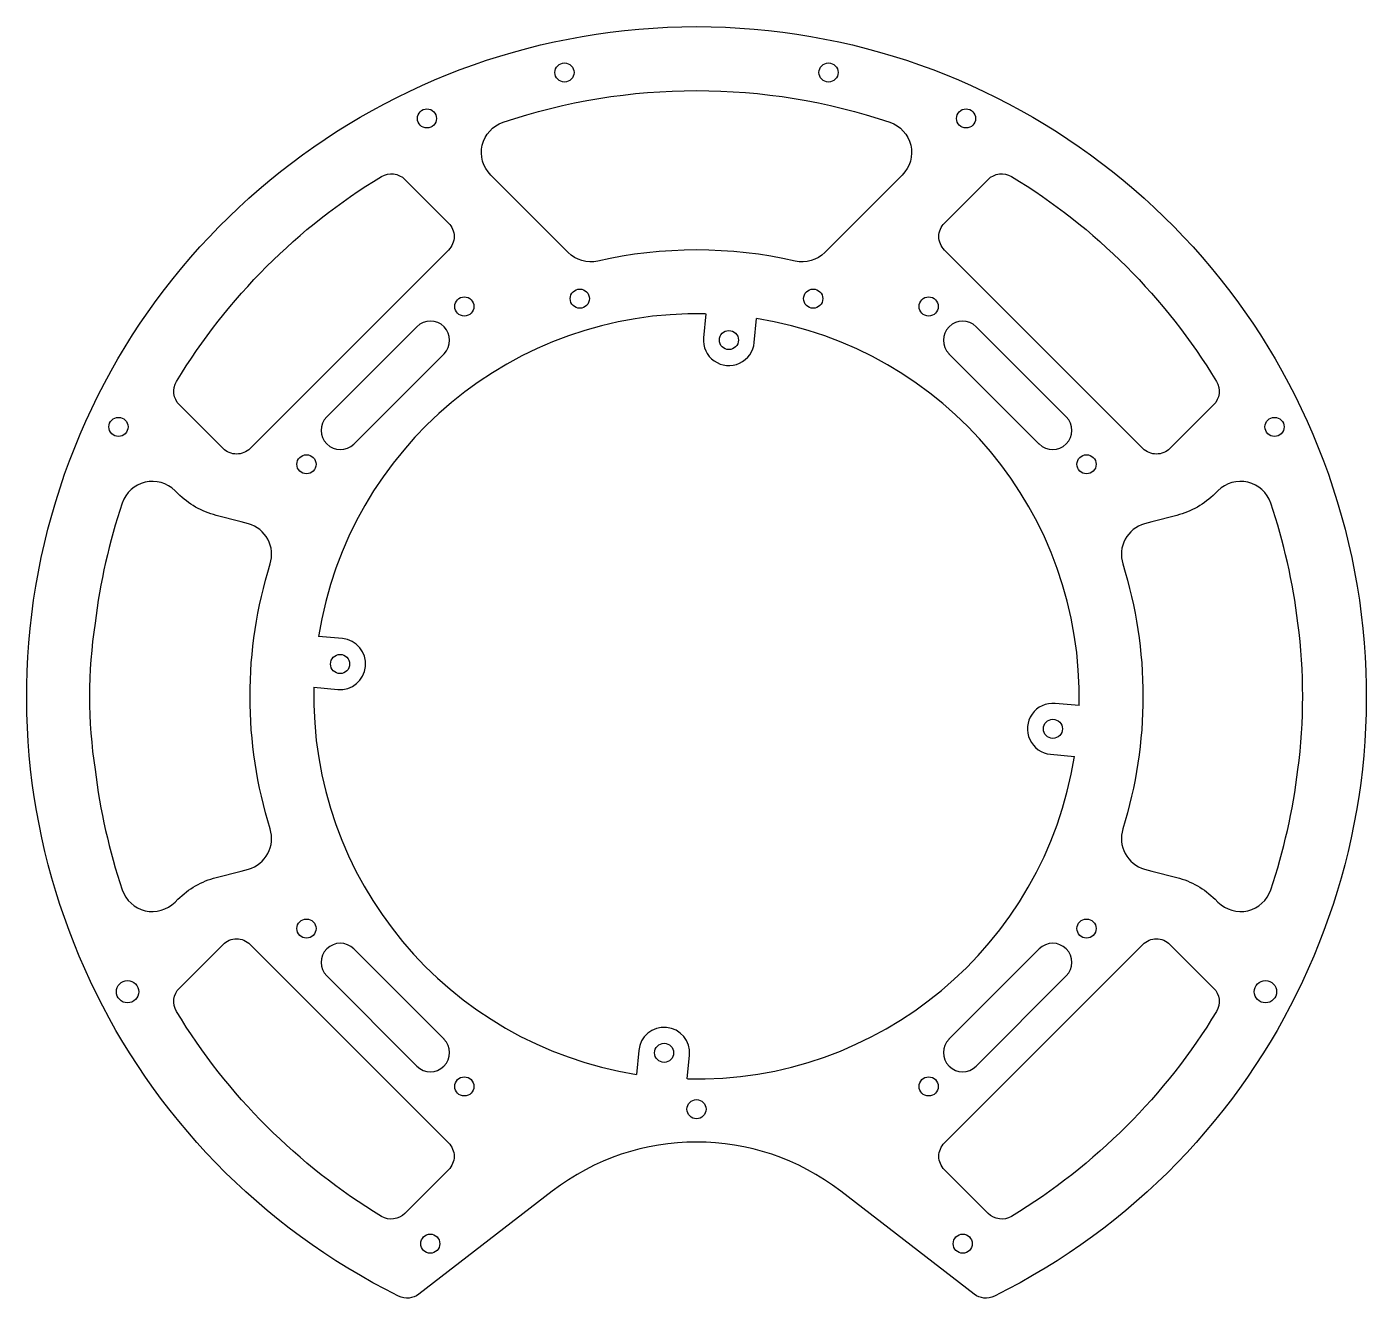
# Model space of a CAD drawing. Header units: millimetres. Extents: x -105 to 105, y -94 to 105.
import ezdxf

# ---------------------------------------------------------------- set-up
doc = ezdxf.new("R2010")
doc.units = ezdxf.units.MM
doc.layers.get('0').update_dxf_attribs({"linetype": 'CONTINUOUS'})

msp = doc.modelspace()

# ---------------------------------------------------------------- linework, layer by layer
for p, q in [((1.44, 59.98), (1.1, 56.24)), ((9.06, 55.52), (9.4, 59.26)), ((43.83, 57.97), (57.97, 43.83)), ((53.73, 39.58), (39.58, 53.73)), ((-55.52, 9.06), (-59.26, 9.4)), ((-59.98, 1.44), (-56.24, 1.1)), ((59.98, -1.44), (56.24, -1.1)), ((55.52, -9.06), (59.26, -9.4)), ((-53.73, -39.58), (-39.58, -53.73)), ((39.58, -53.73), (53.73, -39.58)), ((-43.83, -57.97), (-57.97, -43.83)), ((57.97, -43.83), (43.83, -57.97)), ((-9.06, -55.52), (-9.4, -59.26)), ((-1.44, -59.98), (-1.1, -56.24))]:
    msp.add_line(p, q)
for points in [[(46.7, -94.04, -0.287118), (43.53, -93.73), (22.61, -77.58, 0.341137), (-22.61, -77.58), (-43.53, -93.73, -0.287118), (-46.7, -94.04, -4.262523)], [(-30.32, 90.03, -0.163866), (30.32, 90.03, -0.556523), (32.26, 81.76), (20.11, 69.61, -0.257543), (15.47, 68.27, 0.111894), (-15.47, 68.27, -0.257543), (-20.11, 69.61), (-32.26, 81.76, -0.556523)], [(-81.52, 49.4, -0.120896), (-49.4, 81.52, -0.345369), (-45.72, 81.07), (-38.88, 74.23, -0.414214), (-38.88, 69.99), (-69.99, 38.88, -0.414214), (-74.23, 38.88), (-81.07, 45.72, -0.345369)], [(49.4, 81.52, -0.120896), (81.52, 49.4, -0.345369), (81.07, 45.72), (74.23, 38.88, -0.414214), (69.99, 38.88), (38.88, 69.99, -0.414214), (38.88, 74.23), (45.72, 81.07, -0.345369)], [(-53.73, 39.58), (-39.58, 53.73, 1), (-43.83, 57.97), (-57.97, 43.83, 1)], [(-75.29, 28.39, -0.135368), (-81.3, 31.81), (-81.76, 32.26, 0.556523), (-90.03, 30.32, 0.050973), (-94.3, 11.48, 0.074757), (-94.3, -11.48, 0.050973), (-90.03, -30.32, 0.556523), (-81.76, -32.26), (-81.3, -31.81, -0.135368), (-75.29, -28.39), (-71.37, -27.4), (-70.22, -27.07, 0.419382), (-66.84, -20.78, -0.151875), (-66.84, 20.78, 0.419382), (-70.22, 27.07), (-71.37, 27.4)], [(75.29, -28.39, -0.135368), (81.3, -31.81), (81.76, -32.26, 0.556523), (90.03, -30.32, 0.050973), (94.3, -11.48, 0.065064), (94.3, 11.48, 0.050973), (90.03, 30.32, 0.556523), (81.76, 32.26), (81.3, 31.81, -0.135368), (75.29, 28.39), (71.37, 27.4), (70.22, 27.07, 0.419382), (66.84, 20.78, -0.151875), (66.84, -20.78, 0.419382), (70.22, -27.07), (71.37, -27.4)], [(-49.4, -81.52, -0.120896), (-81.52, -49.4, -0.345369), (-81.07, -45.72), (-74.23, -38.88, -0.414214), (-69.99, -38.88), (-38.88, -69.99, -0.414214), (-38.88, -74.23), (-45.72, -81.07, -0.345369)], [(81.52, -49.4, -0.120896), (49.4, -81.52, -0.345369), (45.72, -81.07), (38.88, -74.23, -0.414214), (38.88, -69.99), (69.99, -38.88, -0.414214), (74.23, -38.88), (81.07, -45.72, -0.345369)]]:
    msp.add_lwpolyline(points, format="xyb", close=True)
for centre, radius in [((-20.7, 97.83), 1.5), ((20.7, 97.83), 1.5), ((-42.26, 90.63), 1.5), ((42.26, 90.63), 1.5), ((-18.3, 62.37), 1.5), ((18.3, 62.37), 1.5), ((-36.4, 61.15), 1.5), ((36.4, 61.15), 1.5), ((5.08, 55.88), 1.5), ((-90.63, 42.26), 1.5), ((90.63, 42.26), 1.5), ((-61.15, 36.4), 1.5), ((61.15, 36.4), 1.5), ((-55.88, 5.08), 1.5), ((55.88, -5.08), 1.5), ((-61.15, -36.4), 1.5), ((61.15, -36.4), 1.5), ((-89.2, -46.3), 1.75), ((89.2, -46.3), 1.75), ((-5.08, -55.88), 1.5), ((-36.4, -61.15), 1.5), ((36.4, -61.15), 1.5), ((0, -64.72), 1.5), ((-41.74, -85.81), 1.5), ((41.74, -85.81), 1.5)]:
    msp.add_circle(centre, radius)
for centre, radius, start, end in [((0, 0), 60, 88.6281, 170.983), ((0, 0), 60, -1.3719, 80.983), ((41.71, 55.85), 3, 45, 225), ((5.08, 55.88), 4, 174.8056, 354.8056), ((55.85, 41.71), 3, -135, 45), ((-55.88, 5.08), 4, -95.1944, 84.8056), ((0, 0), 60, 178.6281, 260.983), ((55.88, -5.08), 4, 84.8056, 264.8056), ((0, 0), 60, 268.6281, 350.983), ((-55.85, -41.71), 3, 45, 225), ((55.85, -41.71), 3, -45, 135), ((-5.08, -55.88), 4, -5.1944, 174.8056), ((-41.71, -55.85), 3, -135, 45), ((41.71, -55.85), 3, 135, 315)]:
    msp.add_arc(centre, radius, start, end)

doc.saveas('drawing.dxf')
